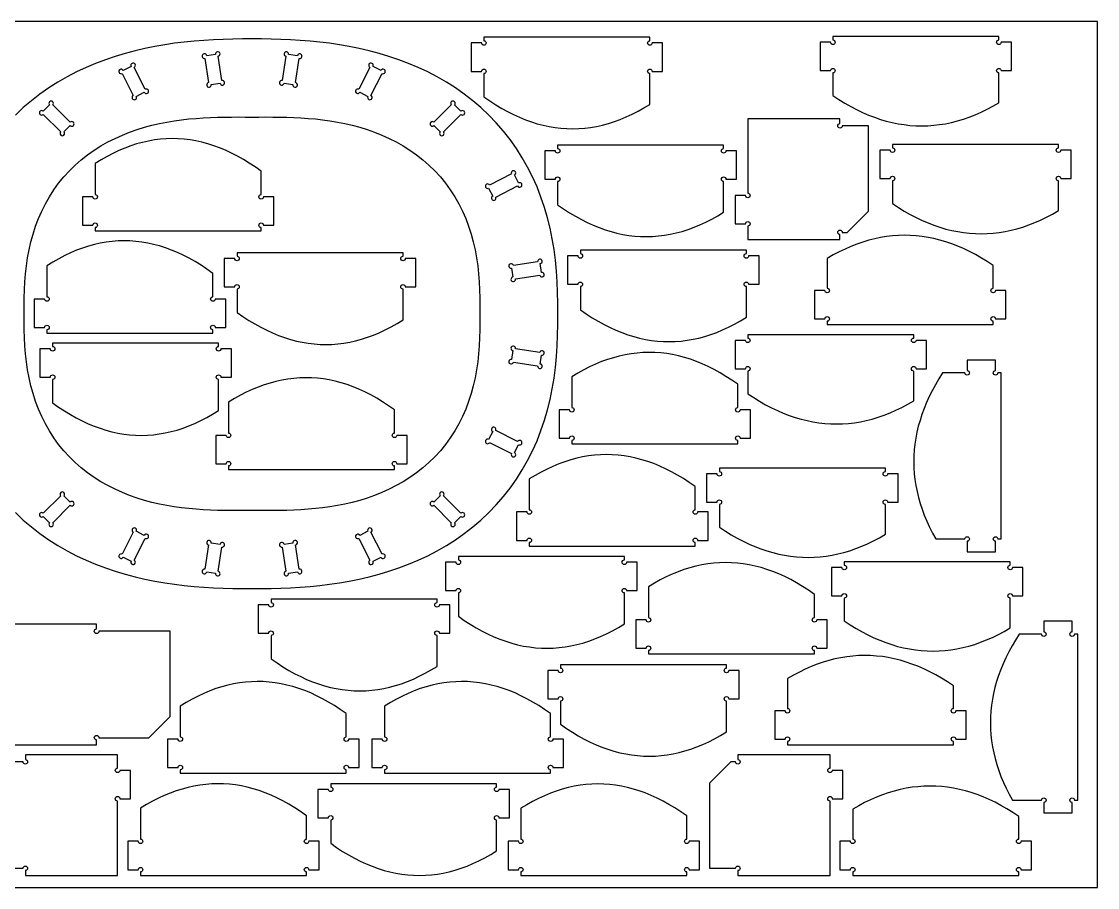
# Model space of a CAD drawing. Extents: x 0 to 2440, y -2940 to 1220.
# Drawn here: x 923 to 2440, y -1470 to -250 of the extents above; entities that cross this region are included whole.
import ezdxf

# ---------------------------------------------------------------- set-up
doc = ezdxf.new("R2010")
doc.units = 0
doc.layers.add('CUT', color=1, linetype='Continuous')
doc.layers.add('REFERENCE-SHEET', color=8, linetype='Continuous')

msp = doc.modelspace()

# ---------------------------------------------------------------- linework, layer by layer
at = {"layer": 'CUT'}
for points in [[(1575, -272.2), (1575, -277, -0.414214), (1578.2, -280.2, -0.414214), (1575, -283.4, -0.414214), (1571.8, -280.2), (1557, -280.2), (1557, -320.2), (1571.8, -320.2, -0.414214), (1575, -317, -0.414214), (1578.2, -320.2, -0.414214), (1575, -323.4), (1575, -356.1), (1583.4, -361.9), (1591.7, -367.3), (1600.1, -372.3), (1608.4, -376.9), (1616.8, -381.1), (1625.1, -384.9), (1633.5, -388.3), (1641.9, -391.3), (1650.2, -393.9), (1658.6, -396.1), (1666.9, -397.9), (1675.3, -399.3), (1683.6, -400.2), (1692, -400.8), (1700.4, -401), (1708.7, -400.8), (1717.1, -400.1), (1725.4, -399.1), (1733.8, -397.7), (1742.1, -395.9), (1750.5, -393.6), (1758.9, -391), (1767.2, -387.9), (1775.6, -384.5), (1783.9, -380.6), (1792.3, -376.4), (1800.6, -371.7), (1809, -366.7), (1809, -323.4, -0.414214), (1805.8, -320.2, -0.414214), (1809, -317, -0.414214), (1812.2, -320.2), (1827, -320.2), (1827, -280.2), (1812.2, -280.2, -0.414214), (1809, -283.4, -0.414214), (1805.8, -280.2, -0.414214), (1809, -277), (1809, -272.2)], [(2067, -271.2), (2067, -276, -0.414214), (2070.2, -279.2, -0.414214), (2067, -282.4, -0.414214), (2063.8, -279.2), (2049, -279.2), (2049, -319.2), (2063.8, -319.2, -0.414214), (2067, -316, -0.414214), (2070.2, -319.2, -0.414214), (2067, -322.4), (2067, -354.3), (2075.4, -359.9), (2083.7, -365), (2092.1, -369.8), (2100.4, -374.1), (2108.8, -378.1), (2117.1, -381.7), (2125.5, -384.9), (2133.9, -387.8), (2142.2, -390.3), (2150.6, -392.3), (2158.9, -394), (2167.3, -395.3), (2175.6, -396.3), (2184, -396.8), (2192.4, -397), (2200.7, -396.8), (2209.1, -396.2), (2217.4, -395.2), (2225.8, -393.9), (2234.1, -392.1), (2242.5, -390), (2250.9, -387.5), (2259.2, -384.6), (2267.6, -381.3), (2275.9, -377.7), (2284.3, -373.6), (2292.6, -369.2), (2301, -364.4), (2301, -322.4, -0.414214), (2297.8, -319.2, -0.414214), (2301, -316, -0.414214), (2304.2, -319.2), (2319, -319.2), (2319, -279.2), (2304.2, -279.2, -0.414214), (2301, -282.4, -0.414214), (2297.8, -279.2, -0.414214), (2301, -276), (2301, -271.2)], [(1203.1, -336.8, 0.414214), (1206.8, -339.5, 0.414214), (1209.4, -335.8, 0.414214), (1205.8, -333.2), (1200.4, -299, 0.414214), (1203, -295.3, 0.414214), (1199.4, -292.7, 0.414214), (1196.7, -296.3), (1184.2, -298.3, 0.414214), (1180.6, -295.6, 0.414214), (1177.9, -299.3, 0.414214), (1181.6, -302), (1187, -336.1, 0.414214), (1184.3, -339.8, 0.414214), (1188, -342.5, 0.414214), (1190.7, -338.8)], [(1305.7, -338.8, 0.414214), (1308.4, -342.5, 0.414214), (1312.1, -339.8, 0.414214), (1309.4, -336.1), (1314.8, -302, 0.414214), (1318.5, -299.3, 0.414214), (1315.8, -295.6, 0.414214), (1312.2, -298.3), (1299.7, -296.3, 0.414214), (1297, -292.7, 0.414214), (1293.4, -295.3, 0.414214), (1296, -299), (1290.6, -333.2, 0.414214), (1287, -335.8, 0.414214), (1289.6, -339.5, 0.414214), (1293.3, -336.8)], [(1096.3, -349.7, 0.414214), (1100.6, -351.1, 0.414214), (1102, -346.8, 0.414214), (1097.7, -345.4), (1082, -314.6, 0.414214), (1083.4, -310.3, 0.414214), (1079.1, -308.9, 0.414214), (1077.7, -313.2), (1066.4, -318.9, 0.414214), (1062.1, -317.5, 0.414214), (1060.7, -321.8, 0.414214), (1065, -323.2), (1080.7, -354.1, 0.414214), (1079.3, -358.4, 0.414214), (1083.6, -359.8, 0.414214), (1085, -355.5)], [(1411.4, -355.5, 0.414214), (1412.8, -359.8, 0.414214), (1417.1, -358.4, 0.414214), (1415.7, -354.1), (1431.4, -323.2, 0.414214), (1435.7, -321.8, 0.414214), (1434.3, -317.5, 0.414214), (1430, -318.9), (1418.7, -313.2, 0.414214), (1417.3, -308.9, 0.414214), (1413, -310.3, 0.414214), (1414.4, -314.6), (1398.7, -345.4, 0.414214), (1394.4, -346.8, 0.414214), (1395.8, -351.1, 0.414214), (1400.1, -349.7)], [(991.8, -396.5, 0.414214), (996.3, -396.5, 0.414214), (996.3, -392, 0.414214), (991.8, -392), (967.3, -367.5, 0.414214), (967.3, -363, 0.414214), (962.8, -363, 0.414214), (962.8, -367.5), (953.9, -376.4, 0.414214), (949.4, -376.4, 0.414214), (949.4, -380.9, 0.414214), (953.9, -380.9), (978.4, -405.4, 0.414214), (978.4, -409.9, 0.414214), (982.9, -409.9, 0.414214), (982.9, -405.4)], [(1513.5, -405.4, 0.414214), (1513.5, -409.9, 0.414214), (1518, -409.9, 0.414214), (1518, -405.4), (1542.5, -380.9, 0.414214), (1547, -380.9, 0.414214), (1547, -376.4, 0.414214), (1542.5, -376.4), (1533.6, -367.5, 0.414214), (1533.6, -363, 0.414214), (1529.1, -363, 0.414214), (1529.1, -367.5), (1504.6, -392, 0.414214), (1500.1, -392, 0.414214), (1500.1, -396.5, 0.414214), (1504.6, -396.5)], [(1947, -387), (1947, -491.8, -0.414214), (1950.2, -495, -0.414214), (1947, -498.2, -0.414214), (1943.8, -495), (1929, -495), (1929, -535), (1943.8, -535, -0.414214), (1947, -531.8, -0.414214), (1950.2, -535, -0.414214), (1947, -538.2), (1947, -557), (2077, -557), (2077, -550.2, -0.414214), (2073.8, -547, -0.414214), (2077, -543.8, -0.414214), (2080.2, -547), (2087, -547), (2117, -517), (2117, -397), (2080.2, -397, -0.414214), (2077, -400.2, -0.414214), (2073.8, -397, -0.414214), (2077, -393.8), (2077, -387)], [(1261, -545), (1261, -540.2, -0.414214), (1257.8, -537, -0.414214), (1261, -533.8, -0.414214), (1264.2, -537), (1279, -537), (1279, -497), (1264.2, -497, -0.414214), (1261, -500.2, -0.414214), (1257.8, -497, -0.414214), (1261, -493.8), (1261, -460.8), (1252.6, -454.9), (1244.3, -449.4), (1235.9, -444.3), (1227.6, -439.6), (1219.2, -435.3), (1210.9, -431.4), (1202.5, -427.9), (1194.1, -424.9), (1185.8, -422.2), (1177.4, -420), (1169.1, -418.2), (1160.7, -416.8), (1152.4, -415.8), (1144, -415.2), (1135.6, -415), (1127.3, -415.2), (1118.9, -415.9), (1110.6, -416.9), (1102.2, -418.4), (1093.9, -420.3), (1085.5, -422.5), (1077.1, -425.2), (1068.8, -428.3), (1060.4, -431.8), (1052.1, -435.8), (1043.7, -440.1), (1035.4, -444.8), (1027, -450), (1027, -493.8, -0.414214), (1030.2, -497, -0.414214), (1027, -500.2, -0.414214), (1023.8, -497), (1009, -497), (1009, -537), (1023.8, -537, -0.414214), (1027, -533.8, -0.414214), (1030.2, -537, -0.414214), (1027, -540.2), (1027, -545)], [(1679, -424.2), (1679, -429, -0.414214), (1682.2, -432.2, -0.414214), (1679, -435.4, -0.414214), (1675.8, -432.2), (1661, -432.2), (1661, -472.2), (1675.8, -472.2, -0.414214), (1679, -469, -0.414214), (1682.2, -472.2, -0.414214), (1679, -475.4), (1679, -508.1), (1687.4, -513.9), (1695.7, -519.3), (1704.1, -524.3), (1712.4, -528.9), (1720.8, -533.1), (1729.1, -536.9), (1737.5, -540.3), (1745.9, -543.3), (1754.2, -545.9), (1762.6, -548.1), (1770.9, -549.9), (1779.3, -551.3), (1787.6, -552.2), (1796, -552.8), (1804.4, -553), (1812.7, -552.8), (1821.1, -552.1), (1829.4, -551.1), (1837.8, -549.7), (1846.1, -547.9), (1854.5, -545.6), (1862.9, -543), (1871.2, -539.9), (1879.6, -536.5), (1887.9, -532.6), (1896.3, -528.4), (1904.6, -523.7), (1913, -518.7), (1913, -475.4, -0.414214), (1909.8, -472.2, -0.414214), (1913, -469, -0.414214), (1916.2, -472.2), (1931, -472.2), (1931, -432.2), (1916.2, -432.2, -0.414214), (1913, -435.4, -0.414214), (1909.8, -432.2, -0.414214), (1913, -429), (1913, -424.2)], [(2151, -423.2), (2151, -428, -0.414214), (2154.2, -431.2, -0.414214), (2151, -434.4, -0.414214), (2147.8, -431.2), (2133, -431.2), (2133, -471.2), (2147.8, -471.2, -0.414214), (2151, -468, -0.414214), (2154.2, -471.2, -0.414214), (2151, -474.4), (2151, -506.3), (2159.4, -511.9), (2167.7, -517), (2176.1, -521.8), (2184.4, -526.1), (2192.8, -530.1), (2201.1, -533.7), (2209.5, -536.9), (2217.9, -539.8), (2226.2, -542.3), (2234.6, -544.3), (2242.9, -546), (2251.3, -547.3), (2259.6, -548.3), (2268, -548.8), (2276.4, -549), (2284.7, -548.8), (2293.1, -548.2), (2301.4, -547.2), (2309.8, -545.9), (2318.1, -544.1), (2326.5, -542), (2334.9, -539.5), (2343.2, -536.6), (2351.6, -533.3), (2359.9, -529.7), (2368.3, -525.6), (2376.6, -521.2), (2385, -516.4), (2385, -474.4, -0.414214), (2381.8, -471.2, -0.414214), (2385, -468, -0.414214), (2388.2, -471.2), (2403, -471.2), (2403, -431.2), (2388.2, -431.2, -0.414214), (2385, -434.4, -0.414214), (2381.8, -431.2, -0.414214), (2385, -428), (2385, -423.2)], [(1587.4, -496, 0.414214), (1586, -500.3, 0.414214), (1590.3, -501.7, 0.414214), (1591.7, -497.4), (1622.6, -481.7, 0.414214), (1626.9, -483.1, 0.414214), (1628.3, -478.8, 0.414214), (1623.9, -477.4), (1618.2, -466.2, 0.414214), (1619.6, -461.9, 0.414214), (1615.3, -460.5, 0.414214), (1613.9, -464.8), (1583.1, -480.5, 0.414214), (1578.8, -479.1, 0.414214), (1577.4, -483.4, 0.414214), (1581.7, -484.8)], [(1193, -689), (1193, -684.2, -0.414214), (1189.8, -681, -0.414214), (1193, -677.8, -0.414214), (1196.2, -681), (1211, -681), (1211, -641), (1196.2, -641, -0.414214), (1193, -644.2, -0.414214), (1189.8, -641, -0.414214), (1193, -637.8), (1193, -604.8), (1184.6, -598.9), (1176.3, -593.4), (1167.9, -588.3), (1159.6, -583.6), (1151.2, -579.3), (1142.9, -575.4), (1134.5, -571.9), (1126.1, -568.9), (1117.8, -566.2), (1109.4, -564), (1101.1, -562.2), (1092.7, -560.8), (1084.4, -559.8), (1076, -559.2), (1067.6, -559), (1059.3, -559.2), (1050.9, -559.9), (1042.6, -560.9), (1034.2, -562.4), (1025.9, -564.3), (1017.5, -566.5), (1009.1, -569.2), (1000.8, -572.3), (992.4, -575.8), (984.1, -579.8), (975.7, -584.1), (967.4, -588.8), (959, -594), (959, -637.8, -0.414214), (962.2, -641, -0.414214), (959, -644.2, -0.414214), (955.8, -641), (941, -641), (941, -681), (955.8, -681, -0.414214), (959, -677.8, -0.414214), (962.2, -681, -0.414214), (959, -684.2), (959, -689)], [(2293, -677), (2293, -672.2, -0.414214), (2289.8, -669, -0.414214), (2293, -665.8, -0.414214), (2296.2, -669), (2311, -669), (2311, -629), (2296.2, -629, -0.414214), (2293, -632.2, -0.414214), (2289.8, -629, -0.414214), (2293, -625.8), (2293, -593.8), (2284.6, -588.3), (2276.3, -583.2), (2267.9, -578.4), (2259.6, -574), (2251.2, -570), (2242.9, -566.4), (2234.5, -563.2), (2226.1, -560.4), (2217.8, -557.9), (2209.4, -555.8), (2201.1, -554.1), (2192.7, -552.8), (2184.4, -551.9), (2176, -551.3), (2167.6, -551.2), (2159.3, -551.4), (2150.9, -552), (2142.6, -552.9), (2134.2, -554.3), (2125.9, -556), (2117.5, -558.2), (2109.1, -560.7), (2100.8, -563.6), (2092.4, -566.8), (2084.1, -570.5), (2075.7, -574.5), (2067.4, -578.9), (2059, -583.7), (2059, -625.8, -0.414214), (2062.2, -629, -0.414214), (2059, -632.2, -0.414214), (2055.8, -629), (2041, -629), (2041, -669), (2055.8, -669, -0.414214), (2059, -665.8, -0.414214), (2062.2, -669, -0.414214), (2059, -672.2), (2059, -677)], [(1227, -575.8), (1227, -580.6, -0.414214), (1230.2, -583.8, -0.414214), (1227, -587, -0.414214), (1223.8, -583.8), (1209, -583.8), (1209, -623.8), (1223.8, -623.8, -0.414214), (1227, -620.6, -0.414214), (1230.2, -623.8, -0.414214), (1227, -627), (1227, -659.8), (1235.4, -665.7), (1243.7, -671.1), (1252.1, -676.1), (1260.4, -680.8), (1268.8, -685), (1277.1, -688.8), (1285.5, -692.2), (1293.9, -695.2), (1302.2, -697.9), (1310.6, -700.1), (1318.9, -701.9), (1327.3, -703.2), (1335.6, -704.2), (1344, -704.8), (1352.4, -705), (1360.7, -704.8), (1369.1, -704.1), (1377.4, -703.1), (1385.8, -701.7), (1394.1, -699.8), (1402.5, -697.6), (1410.9, -694.9), (1419.2, -691.9), (1427.6, -688.4), (1435.9, -684.5), (1444.3, -680.3), (1452.6, -675.6), (1461, -670.5), (1461, -627, -0.414214), (1457.8, -623.8, -0.414214), (1461, -620.6, -0.414214), (1464.2, -623.8), (1479, -623.8), (1479, -583.8), (1464.2, -583.8, -0.414214), (1461, -587, -0.414214), (1457.8, -583.8, -0.414214), (1461, -580.6), (1461, -575.8)], [(1711, -572.2), (1711, -577, -0.414214), (1714.2, -580.2, -0.414214), (1711, -583.4, -0.414214), (1707.8, -580.2), (1693, -580.2), (1693, -620.2), (1707.8, -620.2, -0.414214), (1711, -617, -0.414214), (1714.2, -620.2, -0.414214), (1711, -623.4), (1711, -656.1), (1719.4, -661.9), (1727.7, -667.3), (1736.1, -672.3), (1744.4, -676.9), (1752.8, -681.1), (1761.1, -684.9), (1769.5, -688.3), (1777.9, -691.3), (1786.2, -693.9), (1794.6, -696.1), (1802.9, -697.9), (1811.3, -699.3), (1819.6, -700.2), (1828, -700.8), (1836.4, -701), (1844.7, -700.8), (1853.1, -700.1), (1861.4, -699.1), (1869.8, -697.7), (1878.1, -695.9), (1886.5, -693.6), (1894.9, -691), (1903.2, -687.9), (1911.6, -684.5), (1919.9, -680.6), (1928.3, -676.4), (1936.6, -671.7), (1945, -666.7), (1945, -623.4, -0.414214), (1941.8, -620.2, -0.414214), (1945, -617, -0.414214), (1948.2, -620.2), (1963, -620.2), (1963, -580.2), (1948.2, -580.2, -0.414214), (1945, -583.4, -0.414214), (1941.8, -580.2, -0.414214), (1945, -577), (1945, -572.2)], [(1615.9, -609.9, 0.414214), (1613.2, -613.6, 0.414214), (1616.9, -616.3, 0.414214), (1619.6, -612.6), (1653.7, -607.2, 0.414214), (1657.4, -609.8, 0.414214), (1660, -606.2, 0.414214), (1656.4, -603.5), (1654.4, -591.1, 0.414214), (1657.1, -587.4, 0.414214), (1653.4, -584.8, 0.414214), (1650.8, -588.4), (1616.6, -593.8, 0.414214), (1612.9, -591.2, 0.414214), (1610.3, -594.8, 0.414214), (1613.9, -597.5)], [(1947, -691.2), (1947, -696, -0.414214), (1950.2, -699.2, -0.414214), (1947, -702.4, -0.414214), (1943.8, -699.2), (1929, -699.2), (1929, -739.2), (1943.8, -739.2, -0.414214), (1947, -736, -0.414214), (1950.2, -739.2, -0.414214), (1947, -742.4), (1947, -774.3), (1955.4, -779.9), (1963.7, -785), (1972.1, -789.8), (1980.4, -794.1), (1988.8, -798.1), (1997.1, -801.7), (2005.5, -804.9), (2013.9, -807.8), (2022.2, -810.3), (2030.6, -812.3), (2038.9, -814), (2047.3, -815.3), (2055.6, -816.3), (2064, -816.8), (2072.4, -817), (2080.7, -816.8), (2089.1, -816.2), (2097.4, -815.2), (2105.8, -813.9), (2114.1, -812.1), (2122.5, -810), (2130.9, -807.5), (2139.2, -804.6), (2147.6, -801.3), (2155.9, -797.7), (2164.3, -793.6), (2172.6, -789.2), (2181, -784.4), (2181, -742.4, -0.414214), (2177.8, -739.2, -0.414214), (2181, -736, -0.414214), (2184.2, -739.2), (2199, -739.2), (2199, -699.2), (2184.2, -699.2, -0.414214), (2181, -702.4, -0.414214), (2177.8, -699.2, -0.414214), (2181, -696), (2181, -691.2)], [(967, -703), (967, -707.8, -0.414214), (970.2, -711, -0.414214), (967, -714.2, -0.414214), (963.8, -711), (949, -711), (949, -751), (963.8, -751, -0.414214), (967, -747.8, -0.414214), (970.2, -751, -0.414214), (967, -754.2), (967, -787.2), (975.4, -793.1), (983.7, -798.6), (992.1, -803.7), (1000.4, -808.4), (1008.8, -812.7), (1017.1, -816.6), (1025.5, -820.1), (1033.9, -823.1), (1042.2, -825.8), (1050.6, -828), (1058.9, -829.8), (1067.3, -831.2), (1075.6, -832.2), (1084, -832.8), (1092.4, -833), (1100.7, -832.8), (1109.1, -832.1), (1117.4, -831.1), (1125.8, -829.6), (1134.1, -827.7), (1142.5, -825.5), (1150.9, -822.8), (1159.2, -819.7), (1167.6, -816.2), (1175.9, -812.2), (1184.3, -807.9), (1192.6, -803.2), (1201, -798), (1201, -754.2, -0.414214), (1197.8, -751, -0.414214), (1201, -747.8, -0.414214), (1204.2, -751), (1219, -751), (1219, -711), (1204.2, -711, -0.414214), (1201, -714.2, -0.414214), (1197.8, -711, -0.414214), (1201, -707.8), (1201, -703)], [(1613.9, -726.1, 0.414214), (1610.3, -728.8, 0.414214), (1612.9, -732.4, 0.414214), (1616.6, -729.8), (1650.8, -735.2, 0.414214), (1653.4, -738.8, 0.414214), (1657.1, -736.2, 0.414214), (1654.4, -732.5), (1656.4, -720.1, 0.414214), (1660, -717.4, 0.414214), (1657.4, -713.8, 0.414214), (1653.7, -716.4), (1619.6, -711, 0.414214), (1616.9, -707.3, 0.414214), (1613.2, -710, 0.414214), (1615.9, -713.7)], [(1933, -845), (1933, -840.2, -0.414214), (1929.8, -837, -0.414214), (1933, -833.8, -0.414214), (1936.2, -837), (1951, -837), (1951, -797), (1936.2, -797, -0.414214), (1933, -800.2, -0.414214), (1929.8, -797, -0.414214), (1933, -793.8), (1933, -761.1), (1924.6, -755.3), (1916.3, -749.9), (1907.9, -744.9), (1899.6, -740.3), (1891.2, -736.1), (1882.9, -732.3), (1874.5, -728.9), (1866.1, -725.9), (1857.8, -723.3), (1849.4, -721.1), (1841.1, -719.3), (1832.7, -717.9), (1824.4, -716.9), (1816, -716.4), (1807.6, -716.2), (1799.3, -716.4), (1790.9, -717), (1782.6, -718.1), (1774.2, -719.5), (1765.9, -721.3), (1757.5, -723.6), (1749.1, -726.2), (1740.8, -729.2), (1732.4, -732.7), (1724.1, -736.5), (1715.7, -740.8), (1707.4, -745.4), (1699, -750.5), (1699, -793.8, -0.414214), (1702.2, -797, -0.414214), (1699, -800.2, -0.414214), (1695.8, -797), (1681, -797), (1681, -837), (1695.8, -837, -0.414214), (1699, -833.8, -0.414214), (1702.2, -837, -0.414214), (1699, -840.2), (1699, -845)], [(2304.3, -745), (2299.5, -745, -0.414214), (2296.3, -748.2, -0.414214), (2293.1, -745, -0.414214), (2296.3, -741.8), (2296.3, -727), (2256.3, -727), (2256.3, -741.8, -0.414214), (2259.5, -745, -0.414214), (2256.3, -748.2, -0.414214), (2253.1, -745), (2221.7, -745), (2216.4, -753.4), (2211.5, -761.7), (2207, -770.1), (2202.8, -778.4), (2199, -786.8), (2195.6, -795.1), (2192.5, -803.5), (2189.8, -811.9), (2187.4, -820.2), (2185.5, -828.6), (2183.8, -836.9), (2182.6, -845.3), (2181.7, -853.6), (2181.2, -862), (2181, -870.4), (2181.2, -878.7), (2181.8, -887.1), (2182.7, -895.4), (2184, -903.8), (2185.7, -912.1), (2187.7, -920.5), (2190.1, -928.9), (2192.8, -937.2), (2195.9, -945.6), (2199.4, -953.9), (2203.3, -962.3), (2207.5, -970.6), (2212.1, -979), (2253.1, -979, -0.414214), (2256.3, -975.8, -0.414214), (2259.5, -979, -0.414214), (2256.3, -982.2), (2256.3, -997), (2296.3, -997), (2296.3, -982.2, -0.414214), (2293.1, -979, -0.414214), (2296.3, -975.8, -0.414214), (2299.5, -979), (2304.3, -979)], [(1449, -881), (1449, -876.2, -0.414214), (1445.8, -873, -0.414214), (1449, -869.8, -0.414214), (1452.2, -873), (1467, -873), (1467, -833), (1452.2, -833, -0.414214), (1449, -836.2, -0.414214), (1445.8, -833, -0.414214), (1449, -829.8), (1449, -797), (1440.6, -791.2), (1432.3, -785.7), (1423.9, -780.7), (1415.6, -776.1), (1407.2, -771.9), (1398.9, -768), (1390.5, -764.6), (1382.1, -761.6), (1373.8, -759), (1365.4, -756.8), (1357.1, -755), (1348.7, -753.6), (1340.4, -752.6), (1332, -752), (1323.6, -751.8), (1315.3, -752.1), (1306.9, -752.7), (1298.6, -753.7), (1290.2, -755.2), (1281.9, -757), (1273.5, -759.3), (1265.1, -761.9), (1256.8, -765), (1248.4, -768.5), (1240.1, -772.3), (1231.7, -776.6), (1223.4, -781.3), (1215, -786.4), (1215, -829.8, -0.414214), (1218.2, -833, -0.414214), (1215, -836.2, -0.414214), (1211.8, -833), (1197, -833), (1197, -873), (1211.8, -873, -0.414214), (1215, -869.8, -0.414214), (1218.2, -873, -0.414214), (1215, -876.2), (1215, -881)], [(1581.7, -838.8, 0.414214), (1577.4, -840.2, 0.414214), (1578.8, -844.5, 0.414214), (1583.1, -843.1), (1613.9, -858.8, 0.414214), (1615.3, -863.1, 0.414214), (1619.6, -861.7, 0.414214), (1618.2, -857.4), (1623.9, -846.2, 0.414214), (1628.3, -844.8, 0.414214), (1626.9, -840.5, 0.414214), (1622.6, -841.9), (1591.7, -826.2, 0.414214), (1590.3, -821.9, 0.414214), (1586, -823.3, 0.414214), (1587.4, -827.6)], [(1873, -989), (1873, -984.2, -0.414214), (1869.8, -981, -0.414214), (1873, -977.8, -0.414214), (1876.2, -981), (1891, -981), (1891, -941), (1876.2, -941, -0.414214), (1873, -944.2, -0.414214), (1869.8, -941, -0.414214), (1873, -937.8), (1873, -905.1), (1864.6, -899.3), (1856.3, -893.9), (1847.9, -888.9), (1839.6, -884.3), (1831.2, -880.1), (1822.9, -876.3), (1814.5, -872.9), (1806.1, -869.9), (1797.8, -867.3), (1789.4, -865.1), (1781.1, -863.3), (1772.7, -861.9), (1764.4, -860.9), (1756, -860.4), (1747.6, -860.2), (1739.3, -860.4), (1730.9, -861), (1722.6, -862.1), (1714.2, -863.5), (1705.9, -865.3), (1697.5, -867.6), (1689.1, -870.2), (1680.8, -873.2), (1672.4, -876.7), (1664.1, -880.5), (1655.7, -884.8), (1647.4, -889.4), (1639, -894.5), (1639, -937.8, -0.414214), (1642.2, -941, -0.414214), (1639, -944.2, -0.414214), (1635.8, -941), (1621, -941), (1621, -981), (1635.8, -981, -0.414214), (1639, -977.8, -0.414214), (1642.2, -981, -0.414214), (1639, -984.2), (1639, -989)], [(1907, -879.2), (1907, -884, -0.414214), (1910.2, -887.2, -0.414214), (1907, -890.4, -0.414214), (1903.8, -887.2), (1889, -887.2), (1889, -927.2), (1903.8, -927.2, -0.414214), (1907, -924, -0.414214), (1910.2, -927.2, -0.414214), (1907, -930.4), (1907, -962.3), (1915.4, -967.9), (1923.7, -973), (1932.1, -977.8), (1940.4, -982.1), (1948.8, -986.1), (1957.1, -989.7), (1965.5, -992.9), (1973.9, -995.8), (1982.2, -998.3), (1990.6, -1000.3), (1998.9, -1002), (2007.3, -1003.3), (2015.6, -1004.3), (2024, -1004.8), (2032.4, -1005), (2040.7, -1004.8), (2049.1, -1004.2), (2057.4, -1003.2), (2065.8, -1001.9), (2074.1, -1000.1), (2082.5, -998), (2090.9, -995.5), (2099.2, -992.6), (2107.6, -989.3), (2115.9, -985.7), (2124.3, -981.6), (2132.6, -977.2), (2141, -972.4), (2141, -930.4, -0.414214), (2137.8, -927.2, -0.414214), (2141, -924, -0.414214), (2144.2, -927.2), (2159, -927.2), (2159, -887.2), (2144.2, -887.2, -0.414214), (2141, -890.4, -0.414214), (2137.8, -887.2, -0.414214), (2141, -884), (2141, -879.2)], [(982.9, -918.2, 0.414214), (982.9, -913.7, 0.414214), (978.4, -913.7, 0.414214), (978.4, -918.2), (953.9, -942.7, 0.414214), (949.4, -942.7, 0.414214), (949.4, -947.2, 0.414214), (953.9, -947.2), (962.8, -956.1, 0.414214), (962.8, -960.6, 0.414214), (967.3, -960.6, 0.414214), (967.3, -956.1), (991.8, -931.6, 0.414214), (996.3, -931.6, 0.414214), (996.3, -927.1, 0.414214), (991.8, -927.1)], [(1504.6, -927.1, 0.414214), (1500.1, -927.1, 0.414214), (1500.1, -931.6, 0.414214), (1504.6, -931.6), (1529.1, -956.1, 0.414214), (1529.1, -960.6, 0.414214), (1533.6, -960.6, 0.414214), (1533.6, -956.1), (1542.5, -947.2, 0.414214), (1547, -947.2, 0.414214), (1547, -942.7, 0.414214), (1542.5, -942.7), (1518, -918.2, 0.414214), (1518, -913.7, 0.414214), (1513.5, -913.7, 0.414214), (1513.5, -918.2)], [(1085, -968.1, 0.414214), (1083.6, -963.8, 0.414214), (1079.3, -965.2, 0.414214), (1080.7, -969.5), (1065, -1000.4, 0.414214), (1060.7, -1001.8, 0.414214), (1062.1, -1006.1, 0.414214), (1066.4, -1004.7), (1077.7, -1010.4, 0.414214), (1079.1, -1014.7, 0.414214), (1083.4, -1013.3, 0.414214), (1082, -1009), (1097.7, -978.2, 0.414214), (1102, -976.8, 0.414214), (1100.6, -972.5, 0.414214), (1096.3, -973.9)], [(1400.1, -973.9, 0.414214), (1395.8, -972.5, 0.414214), (1394.4, -976.8, 0.414214), (1398.7, -978.2), (1414.4, -1009, 0.414214), (1413, -1013.3, 0.414214), (1417.3, -1014.7, 0.414214), (1418.7, -1010.4), (1430, -1004.7, 0.414214), (1434.3, -1006.1, 0.414214), (1435.7, -1001.8, 0.414214), (1431.4, -1000.4), (1415.7, -969.5, 0.414214), (1417.1, -965.2, 0.414214), (1412.8, -963.8, 0.414214), (1411.4, -968.1)], [(1190.7, -984.8, 0.414214), (1188, -981.1, 0.414214), (1184.3, -983.8, 0.414214), (1187, -987.5), (1181.6, -1021.6, 0.414214), (1177.9, -1024.3, 0.414214), (1180.6, -1028, 0.414214), (1184.2, -1025.3), (1196.7, -1027.3, 0.414214), (1199.4, -1030.9, 0.414214), (1203, -1028.3, 0.414214), (1200.4, -1024.6), (1205.8, -990.4, 0.414214), (1209.4, -987.8, 0.414214), (1206.8, -984.1, 0.414214), (1203.1, -986.8)], [(1293.3, -986.8, 0.414214), (1289.6, -984.1, 0.414214), (1287, -987.8, 0.414214), (1290.6, -990.4), (1296, -1024.6, 0.414214), (1293.4, -1028.3, 0.414214), (1297, -1030.9, 0.414214), (1299.7, -1027.3), (1312.2, -1025.3, 0.414214), (1315.8, -1028, 0.414214), (1318.5, -1024.3, 0.414214), (1314.8, -1021.6), (1309.4, -987.5, 0.414214), (1312.1, -983.8, 0.414214), (1308.4, -981.1, 0.414214), (1305.7, -984.8)], [(1539, -1003.8), (1539, -1008.6, -0.414214), (1542.2, -1011.8, -0.414214), (1539, -1015, -0.414214), (1535.8, -1011.8), (1521, -1011.8), (1521, -1051.8), (1535.8, -1051.8, -0.414214), (1539, -1048.6, -0.414214), (1542.2, -1051.8, -0.414214), (1539, -1055), (1539, -1087.8), (1547.4, -1093.7), (1555.7, -1099.1), (1564.1, -1104.1), (1572.4, -1108.8), (1580.8, -1113), (1589.1, -1116.8), (1597.5, -1120.2), (1605.9, -1123.2), (1614.2, -1125.9), (1622.6, -1128.1), (1630.9, -1129.9), (1639.3, -1131.2), (1647.6, -1132.2), (1656, -1132.8), (1664.4, -1133), (1672.7, -1132.8), (1681.1, -1132.1), (1689.4, -1131.1), (1697.8, -1129.7), (1706.1, -1127.8), (1714.5, -1125.6), (1722.9, -1122.9), (1731.2, -1119.9), (1739.6, -1116.4), (1747.9, -1112.5), (1756.3, -1108.3), (1764.6, -1103.6), (1773, -1098.5), (1773, -1055, -0.414214), (1769.8, -1051.8, -0.414214), (1773, -1048.6, -0.414214), (1776.2, -1051.8), (1791, -1051.8), (1791, -1011.8), (1776.2, -1011.8, -0.414214), (1773, -1015, -0.414214), (1769.8, -1011.8, -0.414214), (1773, -1008.6), (1773, -1003.8)], [(2041, -1141), (2041, -1136.2, -0.414214), (2037.8, -1133, -0.414214), (2041, -1129.8, -0.414214), (2044.2, -1133), (2059, -1133), (2059, -1093), (2044.2, -1093, -0.414214), (2041, -1096.2, -0.414214), (2037.8, -1093, -0.414214), (2041, -1089.8), (2041, -1057.1), (2032.6, -1051.3), (2024.3, -1045.9), (2015.9, -1040.9), (2007.6, -1036.3), (1999.2, -1032.1), (1990.9, -1028.3), (1982.5, -1024.9), (1974.1, -1021.9), (1965.8, -1019.3), (1957.4, -1017.1), (1949.1, -1015.3), (1940.7, -1013.9), (1932.4, -1012.9), (1924, -1012.4), (1915.6, -1012.2), (1907.3, -1012.4), (1898.9, -1013), (1890.6, -1014.1), (1882.2, -1015.5), (1873.9, -1017.3), (1865.5, -1019.6), (1857.1, -1022.2), (1848.8, -1025.2), (1840.4, -1028.7), (1832.1, -1032.5), (1823.7, -1036.8), (1815.4, -1041.4), (1807, -1046.5), (1807, -1089.8, -0.414214), (1810.2, -1093, -0.414214), (1807, -1096.2, -0.414214), (1803.8, -1093), (1789, -1093), (1789, -1133), (1803.8, -1133, -0.414214), (1807, -1129.8, -0.414214), (1810.2, -1133, -0.414214), (1807, -1136.2), (1807, -1141)], [(2083, -1011.2), (2083, -1016, -0.414214), (2086.2, -1019.2, -0.414214), (2083, -1022.4, -0.414214), (2079.8, -1019.2), (2065, -1019.2), (2065, -1059.2), (2079.8, -1059.2, -0.414214), (2083, -1056, -0.414214), (2086.2, -1059.2, -0.414214), (2083, -1062.4), (2083, -1094.3), (2091.4, -1099.9), (2099.7, -1105), (2108.1, -1109.8), (2116.4, -1114.1), (2124.8, -1118.1), (2133.1, -1121.7), (2141.5, -1124.9), (2149.9, -1127.8), (2158.2, -1130.3), (2166.6, -1132.3), (2174.9, -1134), (2183.3, -1135.3), (2191.6, -1136.3), (2200, -1136.8), (2208.4, -1137), (2216.7, -1136.8), (2225.1, -1136.2), (2233.4, -1135.2), (2241.8, -1133.9), (2250.1, -1132.1), (2258.5, -1130), (2266.9, -1127.5), (2275.2, -1124.6), (2283.6, -1121.3), (2291.9, -1117.7), (2300.3, -1113.6), (2308.6, -1109.2), (2317, -1104.4), (2317, -1062.4, -0.414214), (2313.8, -1059.2, -0.414214), (2317, -1056, -0.414214), (2320.2, -1059.2), (2335, -1059.2), (2335, -1019.2), (2320.2, -1019.2, -0.414214), (2317, -1022.4, -0.414214), (2313.8, -1019.2, -0.414214), (2317, -1016), (2317, -1011.2)], [(1275, -1063.8), (1275, -1068.6, -0.414214), (1278.2, -1071.8, -0.414214), (1275, -1075, -0.414214), (1271.8, -1071.8), (1257, -1071.8), (1257, -1111.8), (1271.8, -1111.8, -0.414214), (1275, -1108.6, -0.414214), (1278.2, -1111.8, -0.414214), (1275, -1115), (1275, -1147.8), (1283.4, -1153.7), (1291.7, -1159.1), (1300.1, -1164.1), (1308.4, -1168.8), (1316.8, -1173), (1325.1, -1176.8), (1333.5, -1180.2), (1341.9, -1183.2), (1350.2, -1185.9), (1358.6, -1188.1), (1366.9, -1189.9), (1375.3, -1191.2), (1383.6, -1192.2), (1392, -1192.8), (1400.4, -1193), (1408.7, -1192.8), (1417.1, -1192.1), (1425.4, -1191.1), (1433.8, -1189.7), (1442.1, -1187.8), (1450.5, -1185.6), (1458.9, -1182.9), (1467.2, -1179.9), (1475.6, -1176.4), (1483.9, -1172.5), (1492.3, -1168.3), (1500.6, -1163.6), (1509, -1158.5), (1509, -1115, -0.414214), (1505.8, -1111.8, -0.414214), (1509, -1108.6, -0.414214), (1512.2, -1111.8), (1527, -1111.8), (1527, -1071.8), (1512.2, -1071.8, -0.414214), (1509, -1075, -0.414214), (1505.8, -1071.8, -0.414214), (1509, -1068.6), (1509, -1063.8)], [(2412.3, -1113), (2407.5, -1113, -0.414214), (2404.3, -1116.2, -0.414214), (2401.1, -1113, -0.414214), (2404.3, -1109.8), (2404.3, -1095), (2364.3, -1095), (2364.3, -1109.8, -0.414214), (2367.5, -1113, -0.414214), (2364.3, -1116.2, -0.414214), (2361.1, -1113), (2329.7, -1113), (2324.4, -1121.4), (2319.5, -1129.7), (2315, -1138.1), (2310.8, -1146.4), (2307, -1154.8), (2303.6, -1163.1), (2300.5, -1171.5), (2297.8, -1179.9), (2295.4, -1188.2), (2293.5, -1196.6), (2291.8, -1204.9), (2290.6, -1213.3), (2289.7, -1221.6), (2289.2, -1230), (2289, -1238.4), (2289.2, -1246.7), (2289.8, -1255.1), (2290.7, -1263.4), (2292, -1271.8), (2293.7, -1280.1), (2295.7, -1288.5), (2298.1, -1296.9), (2300.8, -1305.2), (2303.9, -1313.6), (2307.4, -1321.9), (2311.3, -1330.3), (2315.5, -1338.6), (2320.1, -1347), (2361.1, -1347, -0.414214), (2364.3, -1343.8, -0.414214), (2367.5, -1347, -0.414214), (2364.3, -1350.2), (2364.3, -1365), (2404.3, -1365), (2404.3, -1350.2, -0.414214), (2401.1, -1347, -0.414214), (2404.3, -1343.8, -0.414214), (2407.5, -1347), (2412.3, -1347)], [(2237, -1269), (2237, -1264.2, -0.414214), (2233.8, -1261, -0.414214), (2237, -1257.8, -0.414214), (2240.2, -1261), (2255, -1261), (2255, -1221), (2240.2, -1221, -0.414214), (2237, -1224.2, -0.414214), (2233.8, -1221, -0.414214), (2237, -1217.8), (2237, -1185.8), (2228.6, -1180.3), (2220.3, -1175.2), (2211.9, -1170.4), (2203.6, -1166), (2195.2, -1162), (2186.9, -1158.4), (2178.5, -1155.2), (2170.1, -1152.4), (2161.8, -1149.9), (2153.4, -1147.8), (2145.1, -1146.1), (2136.7, -1144.8), (2128.4, -1143.9), (2120, -1143.3), (2111.6, -1143.2), (2103.3, -1143.4), (2094.9, -1144), (2086.6, -1144.9), (2078.2, -1146.3), (2069.9, -1148), (2061.5, -1150.2), (2053.1, -1152.7), (2044.8, -1155.6), (2036.4, -1158.8), (2028.1, -1162.5), (2019.7, -1166.5), (2011.4, -1170.9), (2003, -1175.7), (2003, -1217.8, -0.414214), (2006.2, -1221, -0.414214), (2003, -1224.2, -0.414214), (1999.8, -1221), (1985, -1221), (1985, -1261), (1999.8, -1261, -0.414214), (2003, -1257.8, -0.414214), (2006.2, -1261, -0.414214), (2003, -1264.2), (2003, -1269)], [(1683, -1156.2), (1683, -1161, -0.414214), (1686.2, -1164.2, -0.414214), (1683, -1167.4, -0.414214), (1679.8, -1164.2), (1665, -1164.2), (1665, -1204.2), (1679.8, -1204.2, -0.414214), (1683, -1201, -0.414214), (1686.2, -1204.2, -0.414214), (1683, -1207.4), (1683, -1240.1), (1691.4, -1245.9), (1699.7, -1251.3), (1708.1, -1256.3), (1716.4, -1260.9), (1724.8, -1265.1), (1733.1, -1268.9), (1741.5, -1272.3), (1749.9, -1275.3), (1758.2, -1277.9), (1766.6, -1280.1), (1774.9, -1281.9), (1783.3, -1283.3), (1791.6, -1284.2), (1800, -1284.8), (1808.4, -1285), (1816.7, -1284.8), (1825.1, -1284.1), (1833.4, -1283.1), (1841.8, -1281.7), (1850.1, -1279.9), (1858.5, -1277.6), (1866.9, -1275), (1875.2, -1271.9), (1883.6, -1268.5), (1891.9, -1264.6), (1900.3, -1260.4), (1908.6, -1255.7), (1917, -1250.7), (1917, -1207.4, -0.414214), (1913.8, -1204.2, -0.414214), (1917, -1201, -0.414214), (1920.2, -1204.2), (1935, -1204.2), (1935, -1164.2), (1920.2, -1164.2, -0.414214), (1917, -1167.4, -0.414214), (1913.8, -1164.2, -0.414214), (1917, -1161), (1917, -1156.2)], [(1381, -1309), (1381, -1304.2, -0.414214), (1377.8, -1301, -0.414214), (1381, -1297.8, -0.414214), (1384.2, -1301), (1399, -1301), (1399, -1261), (1384.2, -1261, -0.414214), (1381, -1264.2, -0.414214), (1377.8, -1261, -0.414214), (1381, -1257.8), (1381, -1225), (1372.6, -1219.2), (1364.3, -1213.7), (1355.9, -1208.7), (1347.6, -1204.1), (1339.2, -1199.9), (1330.9, -1196), (1322.5, -1192.6), (1314.1, -1189.6), (1305.8, -1187), (1297.4, -1184.8), (1289.1, -1183), (1280.7, -1181.6), (1272.4, -1180.6), (1264, -1180), (1255.6, -1179.8), (1247.3, -1180.1), (1238.9, -1180.7), (1230.6, -1181.7), (1222.2, -1183.2), (1213.9, -1185), (1205.5, -1187.3), (1197.1, -1189.9), (1188.8, -1193), (1180.4, -1196.5), (1172.1, -1200.3), (1163.7, -1204.6), (1155.4, -1209.3), (1147, -1214.4), (1147, -1257.8, -0.414214), (1150.2, -1261, -0.414214), (1147, -1264.2, -0.414214), (1143.8, -1261), (1129, -1261), (1129, -1301), (1143.8, -1301, -0.414214), (1147, -1297.8, -0.414214), (1150.2, -1301, -0.414214), (1147, -1304.2), (1147, -1309)], [(1669, -1309), (1669, -1304.2, -0.414214), (1665.8, -1301, -0.414214), (1669, -1297.8, -0.414214), (1672.2, -1301), (1687, -1301), (1687, -1261), (1672.2, -1261, -0.414214), (1669, -1264.2, -0.414214), (1665.8, -1261, -0.414214), (1669, -1257.8), (1669, -1225), (1660.6, -1219.2), (1652.3, -1213.7), (1643.9, -1208.7), (1635.6, -1204.1), (1627.2, -1199.9), (1618.9, -1196), (1610.5, -1192.6), (1602.1, -1189.6), (1593.8, -1187), (1585.4, -1184.8), (1577.1, -1183), (1568.7, -1181.6), (1560.4, -1180.6), (1552, -1180), (1543.6, -1179.8), (1535.3, -1180.1), (1526.9, -1180.7), (1518.6, -1181.7), (1510.2, -1183.2), (1501.9, -1185), (1493.5, -1187.3), (1485.1, -1189.9), (1476.8, -1193), (1468.4, -1196.5), (1460.1, -1200.3), (1451.7, -1204.6), (1443.4, -1209.3), (1435, -1214.4), (1435, -1257.8, -0.414214), (1438.2, -1261, -0.414214), (1435, -1264.2, -0.414214), (1431.8, -1261), (1417, -1261), (1417, -1301), (1431.8, -1301, -0.414214), (1435, -1297.8, -0.414214), (1438.2, -1301, -0.414214), (1435, -1304.2), (1435, -1309)], [(2063, -1453), (2063, -1348.2, -0.414214), (2059.8, -1345, -0.414214), (2063, -1341.8, -0.414214), (2066.2, -1345), (2081, -1345), (2081, -1305), (2066.2, -1305, -0.414214), (2063, -1308.2, -0.414214), (2059.8, -1305, -0.414214), (2063, -1301.8), (2063, -1283), (1933, -1283), (1933, -1289.8, -0.414214), (1936.2, -1293, -0.414214), (1933, -1296.2, -0.414214), (1929.8, -1293), (1923, -1293), (1893, -1323), (1893, -1443), (1929.8, -1443, -0.414214), (1933, -1439.8, -0.414214), (1936.2, -1443, -0.414214), (1933, -1446.2), (1933, -1453)], [(1325, -1453), (1325, -1448.2, -0.414214), (1321.8, -1445, -0.414214), (1325, -1441.8, -0.414214), (1328.2, -1445), (1343, -1445), (1343, -1405), (1328.2, -1405, -0.414214), (1325, -1408.2, -0.414214), (1321.8, -1405, -0.414214), (1325, -1401.8), (1325, -1369), (1316.6, -1363.2), (1308.3, -1357.7), (1299.9, -1352.7), (1291.6, -1348.1), (1283.2, -1343.9), (1274.9, -1340), (1266.5, -1336.6), (1258.1, -1333.6), (1249.8, -1331), (1241.4, -1328.8), (1233.1, -1327), (1224.7, -1325.6), (1216.4, -1324.6), (1208, -1324), (1199.6, -1323.8), (1191.3, -1324.1), (1182.9, -1324.7), (1174.6, -1325.7), (1166.2, -1327.2), (1157.9, -1329), (1149.5, -1331.3), (1141.1, -1333.9), (1132.8, -1337), (1124.4, -1340.5), (1116.1, -1344.3), (1107.7, -1348.6), (1099.4, -1353.3), (1091, -1358.4), (1091, -1401.8, -0.414214), (1094.2, -1405, -0.414214), (1091, -1408.2, -0.414214), (1087.8, -1405), (1073, -1405), (1073, -1445), (1087.8, -1445, -0.414214), (1091, -1441.8, -0.414214), (1094.2, -1445, -0.414214), (1091, -1448.2), (1091, -1453)], [(1359, -1323.8), (1359, -1328.6, -0.414214), (1362.2, -1331.8, -0.414214), (1359, -1335, -0.414214), (1355.8, -1331.8), (1341, -1331.8), (1341, -1371.8), (1355.8, -1371.8, -0.414214), (1359, -1368.6, -0.414214), (1362.2, -1371.8, -0.414214), (1359, -1375), (1359, -1407.8), (1367.4, -1413.7), (1375.7, -1419.1), (1384.1, -1424.1), (1392.4, -1428.8), (1400.8, -1433), (1409.1, -1436.8), (1417.5, -1440.2), (1425.9, -1443.2), (1434.2, -1445.9), (1442.6, -1448.1), (1450.9, -1449.9), (1459.3, -1451.2), (1467.6, -1452.2), (1476, -1452.8), (1484.4, -1453), (1492.7, -1452.8), (1501.1, -1452.1), (1509.4, -1451.1), (1517.8, -1449.7), (1526.1, -1447.8), (1534.5, -1445.6), (1542.9, -1442.9), (1551.2, -1439.9), (1559.6, -1436.4), (1567.9, -1432.5), (1576.3, -1428.3), (1584.6, -1423.6), (1593, -1418.5), (1593, -1375, -0.414214), (1589.8, -1371.8, -0.414214), (1593, -1368.6, -0.414214), (1596.2, -1371.8), (1611, -1371.8), (1611, -1331.8), (1596.2, -1331.8, -0.414214), (1593, -1335, -0.414214), (1589.8, -1331.8, -0.414214), (1593, -1328.6), (1593, -1323.8)], [(1861, -1453), (1861, -1448.2, -0.414214), (1857.8, -1445, -0.414214), (1861, -1441.8, -0.414214), (1864.2, -1445), (1879, -1445), (1879, -1405), (1864.2, -1405, -0.414214), (1861, -1408.2, -0.414214), (1857.8, -1405, -0.414214), (1861, -1401.8), (1861, -1369.1), (1852.6, -1363.3), (1844.3, -1357.9), (1835.9, -1352.9), (1827.6, -1348.3), (1819.2, -1344.1), (1810.9, -1340.3), (1802.5, -1336.9), (1794.1, -1333.9), (1785.8, -1331.3), (1777.4, -1329.1), (1769.1, -1327.3), (1760.7, -1325.9), (1752.4, -1324.9), (1744, -1324.4), (1735.6, -1324.2), (1727.3, -1324.4), (1718.9, -1325), (1710.6, -1326.1), (1702.2, -1327.5), (1693.9, -1329.3), (1685.5, -1331.6), (1677.1, -1334.2), (1668.8, -1337.2), (1660.4, -1340.7), (1652.1, -1344.5), (1643.7, -1348.8), (1635.4, -1353.4), (1627, -1358.5), (1627, -1401.8, -0.414214), (1630.2, -1405, -0.414214), (1627, -1408.2, -0.414214), (1623.8, -1405), (1609, -1405), (1609, -1445), (1623.8, -1445, -0.414214), (1627, -1441.8, -0.414214), (1630.2, -1445, -0.414214), (1627, -1448.2), (1627, -1453)], [(2329, -1453), (2329, -1448.2, -0.414214), (2325.8, -1445, -0.414214), (2329, -1441.8, -0.414214), (2332.2, -1445), (2347, -1445), (2347, -1405), (2332.2, -1405, -0.414214), (2329, -1408.2, -0.414214), (2325.8, -1405, -0.414214), (2329, -1401.8), (2329, -1369.8), (2320.6, -1364.3), (2312.3, -1359.2), (2303.9, -1354.4), (2295.6, -1350), (2287.2, -1346), (2278.9, -1342.4), (2270.5, -1339.2), (2262.1, -1336.4), (2253.8, -1333.9), (2245.4, -1331.8), (2237.1, -1330.1), (2228.7, -1328.8), (2220.4, -1327.9), (2212, -1327.3), (2203.6, -1327.2), (2195.3, -1327.4), (2186.9, -1328), (2178.6, -1328.9), (2170.2, -1330.3), (2161.9, -1332), (2153.5, -1334.2), (2145.1, -1336.7), (2136.8, -1339.6), (2128.4, -1342.8), (2120.1, -1346.5), (2111.7, -1350.5), (2103.4, -1354.9), (2095, -1359.7), (2095, -1401.8, -0.414214), (2098.2, -1405, -0.414214), (2095, -1408.2, -0.414214), (2091.8, -1405), (2077, -1405), (2077, -1445), (2091.8, -1445, -0.414214), (2095, -1441.8, -0.414214), (2098.2, -1445, -0.414214), (2095, -1448.2), (2095, -1453)]]:
    msp.add_lwpolyline(points, format="xyb", close=True, dxfattribs=at)
msp.add_lwpolyline([(914.5, -941.8), (925.6, -952.3), (937.2, -962.1), (949.2, -971.4), (961.6, -980.1), (974.3, -988.2), (987.4, -995.7), (1000.6, -1002.6), (1014.1, -1008.9), (1027.7, -1014.6), (1041.5, -1019.8), (1055.3, -1024.5), (1069.2, -1028.7), (1083.2, -1032.4), (1097.1, -1035.7), (1111.1, -1038.5), (1125, -1040.9), (1138.9, -1042.9), (1152.7, -1044.6), (1166.5, -1046), (1180.3, -1047.1), (1193.9, -1047.9), (1207.6, -1048.4), (1221.1, -1048.8), (1234.7, -1049), (1248.2, -1049), (1261.7, -1049), (1275.3, -1048.8), (1288.8, -1048.4), (1302.5, -1047.9), (1316.1, -1047.1), (1329.9, -1046), (1343.7, -1044.6), (1357.5, -1042.9), (1371.4, -1040.9), (1385.3, -1038.5), (1399.3, -1035.7), (1413.2, -1032.4), (1427.2, -1028.7), (1441.1, -1024.5), (1454.9, -1019.8), (1468.7, -1014.6), (1482.3, -1008.9), (1495.8, -1002.6), (1509, -995.7), (1522.1, -988.2), (1534.8, -980.1), (1547.2, -971.4), (1559.2, -962.1), (1570.8, -952.3), (1581.9, -941.8), (1592.5, -930.8), (1602.6, -919.3), (1612, -907.2), (1620.9, -894.7), (1629.1, -881.7), (1636.7, -868.4), (1643.6, -854.7), (1649.9, -840.6), (1655.4, -826.3), (1660.4, -811.8), (1664.6, -797.1), (1668.3, -782.3), (1671.4, -767.3), (1673.9, -752.3), (1675.8, -737.2), (1677.3, -722.1), (1678.4, -707), (1679, -691.9), (1679.3, -676.9), (1679.4, -661.8), (1679.3, -646.7), (1679, -631.7), (1678.4, -616.6), (1677.3, -601.5), (1675.8, -586.4), (1673.9, -571.3), (1671.4, -556.3), (1668.3, -541.3), (1664.6, -526.5), (1660.4, -511.8), (1655.4, -497.3), (1649.9, -483), (1643.6, -468.9), (1636.7, -455.2), (1629.1, -441.9), (1620.9, -428.9), (1612, -416.4), (1602.6, -404.3), (1592.5, -392.8), (1581.9, -381.8), (1570.8, -371.3), (1559.2, -361.5), (1547.2, -352.2), (1534.8, -343.5), (1522.1, -335.4), (1509, -327.9), (1495.8, -321), (1482.3, -314.7), (1468.7, -309), (1454.9, -303.8), (1441.1, -299.1), (1427.2, -294.9), (1413.2, -291.2), (1399.3, -287.9), (1385.3, -285.1), (1371.4, -282.7), (1357.5, -280.7), (1343.7, -279), (1329.9, -277.6), (1316.1, -276.5), (1302.5, -275.7), (1288.8, -275.2), (1275.3, -274.8), (1261.7, -274.6), (1248.2, -274.6), (1234.7, -274.6), (1221.1, -274.8), (1207.6, -275.2), (1193.9, -275.7), (1180.3, -276.5), (1166.5, -277.6), (1152.7, -279), (1138.9, -280.7), (1125, -282.7), (1111.1, -285.1), (1097.1, -287.9), (1083.2, -291.2), (1069.2, -294.9), (1055.3, -299.1), (1041.5, -303.8), (1027.7, -309), (1014.1, -314.7), (1000.6, -321), (987.4, -327.9), (974.3, -335.4), (961.6, -343.5), (949.2, -352.2), (937.2, -361.5), (925.6, -371.3), (914.5, -381.8)], dxfattribs=at)
msp.add_lwpolyline([(1569.4, -673), (1569.3, -684.3), (1569, -695.5), (1568.4, -706.8), (1567.5, -718.1), (1566.3, -729.4), (1564.6, -740.7), (1562.6, -751.9), (1560, -763.1), (1557, -774.2), (1553.4, -785.1), (1549.4, -795.9), (1544.7, -806.4), (1539.6, -816.7), (1533.9, -826.7), (1527.6, -836.4), (1520.9, -845.7), (1513.6, -854.6), (1505.8, -863.1), (1497.6, -871.1), (1489, -878.7), (1480.1, -885.7), (1470.8, -892.3), (1461.2, -898.4), (1451.4, -903.9), (1441.3, -909), (1431.1, -913.6), (1420.8, -917.7), (1410.4, -921.4), (1399.9, -924.6), (1389.4, -927.4), (1378.9, -929.8), (1368.5, -931.9), (1358, -933.7), (1347.7, -935.1), (1337.4, -936.3), (1327.2, -937.2), (1317, -937.9), (1307, -938.4), (1297, -938.8), (1287.2, -939), (1277.3, -939), (1267.6, -939.1), (1257.9, -939), (1248.2, -939), (1238.5, -939), (1228.8, -939.1), (1219.1, -939), (1209.2, -939), (1199.4, -938.8), (1189.4, -938.4), (1179.4, -937.9), (1169.2, -937.2), (1159, -936.3), (1148.7, -935.1), (1138.4, -933.7), (1127.9, -931.9), (1117.5, -929.8), (1107, -927.4), (1096.5, -924.6), (1086, -921.4), (1075.6, -917.7), (1065.3, -913.6), (1055.1, -909), (1045, -903.9), (1035.2, -898.4), (1025.6, -892.3), (1016.3, -885.7), (1007.4, -878.7), (998.8, -871.1), (990.6, -863.1), (982.8, -854.6), (975.5, -845.7), (968.8, -836.4), (962.5, -826.7), (956.8, -816.7), (951.7, -806.4), (947, -795.9), (943, -785.1), (939.4, -774.2), (936.4, -763.1), (933.8, -751.9), (931.8, -740.7), (930.1, -729.4), (928.9, -718.1), (928, -706.8), (927.4, -695.5), (927.1, -684.3), (927, -673), (927, -661.8), (927, -650.6), (927.1, -639.3), (927.4, -628.1), (928, -616.8), (928.9, -605.5), (930.1, -594.2), (931.8, -582.9), (933.8, -571.7), (936.4, -560.5), (939.4, -549.4), (943, -538.5), (947, -527.7), (951.7, -517.2), (956.8, -506.9), (962.5, -496.9), (968.8, -487.2), (975.5, -477.9), (982.8, -469), (990.6, -460.5), (998.8, -452.5), (1007.4, -444.9), (1016.3, -437.9), (1025.6, -431.3), (1035.2, -425.2), (1045, -419.7), (1055.1, -414.6), (1065.3, -410), (1075.6, -405.9), (1086, -402.2), (1096.5, -399), (1107, -396.2), (1117.5, -393.8), (1127.9, -391.7), (1138.4, -389.9), (1148.7, -388.5), (1159, -387.3), (1169.2, -386.4), (1179.4, -385.7), (1189.4, -385.2), (1199.4, -384.8), (1209.2, -384.6), (1219.1, -384.6), (1228.8, -384.5), (1238.5, -384.6), (1248.2, -384.6), (1257.9, -384.6), (1267.6, -384.5), (1277.3, -384.6), (1287.2, -384.6), (1297, -384.8), (1307, -385.2), (1317, -385.7), (1327.2, -386.4), (1337.4, -387.3), (1347.7, -388.5), (1358, -389.9), (1368.5, -391.7), (1378.9, -393.8), (1389.4, -396.2), (1399.9, -399), (1410.4, -402.2), (1420.8, -405.9), (1431.1, -410), (1441.3, -414.6), (1451.4, -419.7), (1461.2, -425.2), (1470.8, -431.3), (1480.1, -437.9), (1489, -444.9), (1497.6, -452.5), (1505.8, -460.5), (1513.6, -469), (1520.9, -477.9), (1527.6, -487.2), (1533.9, -496.9), (1539.6, -506.9), (1544.7, -517.2), (1549.4, -527.7), (1553.4, -538.5), (1557, -549.4), (1560, -560.5), (1562.6, -571.7), (1564.6, -582.9), (1566.3, -594.2), (1567.5, -605.5), (1568.4, -616.8), (1569, -628.1), (1569.3, -639.3), (1569.4, -650.6), (1569.4, -661.8)], close=True, dxfattribs=at)
for points in [[(899, -1269), (1029, -1269), (1029, -1262.2, -0.414214), (1025.8, -1259, -0.414214), (1029, -1255.8, -0.414214), (1032.2, -1259), (1102.6, -1259), (1132.6, -1229), (1132.6, -1109), (1032.2, -1109, -0.414214), (1029, -1112.2, -0.414214), (1025.8, -1109, -0.414214), (1029, -1105.8), (1029, -1099), (899, -1099)], [(825, -1443), (925.4, -1443, -0.414214), (928.6, -1439.8, -0.414214), (931.8, -1443, -0.414214), (928.6, -1446.2), (928.6, -1453), (1058.6, -1453), (1058.6, -1348.2, -0.414214), (1055.4, -1345, -0.414214), (1058.6, -1341.8, -0.414214), (1061.8, -1345), (1076.6, -1345), (1076.6, -1305), (1061.8, -1305, -0.414214), (1058.6, -1308.2, -0.414214), (1055.4, -1305, -0.414214), (1058.6, -1301.8), (1058.6, -1283), (928.6, -1283), (928.6, -1289.8, -0.414214), (931.8, -1293, -0.414214), (928.6, -1296.2, -0.414214), (925.4, -1293), (855, -1293)]]:
    msp.add_lwpolyline(points, format="xyb", dxfattribs=at)
at = {"layer": 'REFERENCE-SHEET'}
msp.add_lwpolyline([(0, -1470), (2440, -1470), (2440, -250), (0, -250)], close=True, dxfattribs=at)

doc.saveas('drawing.dxf')
